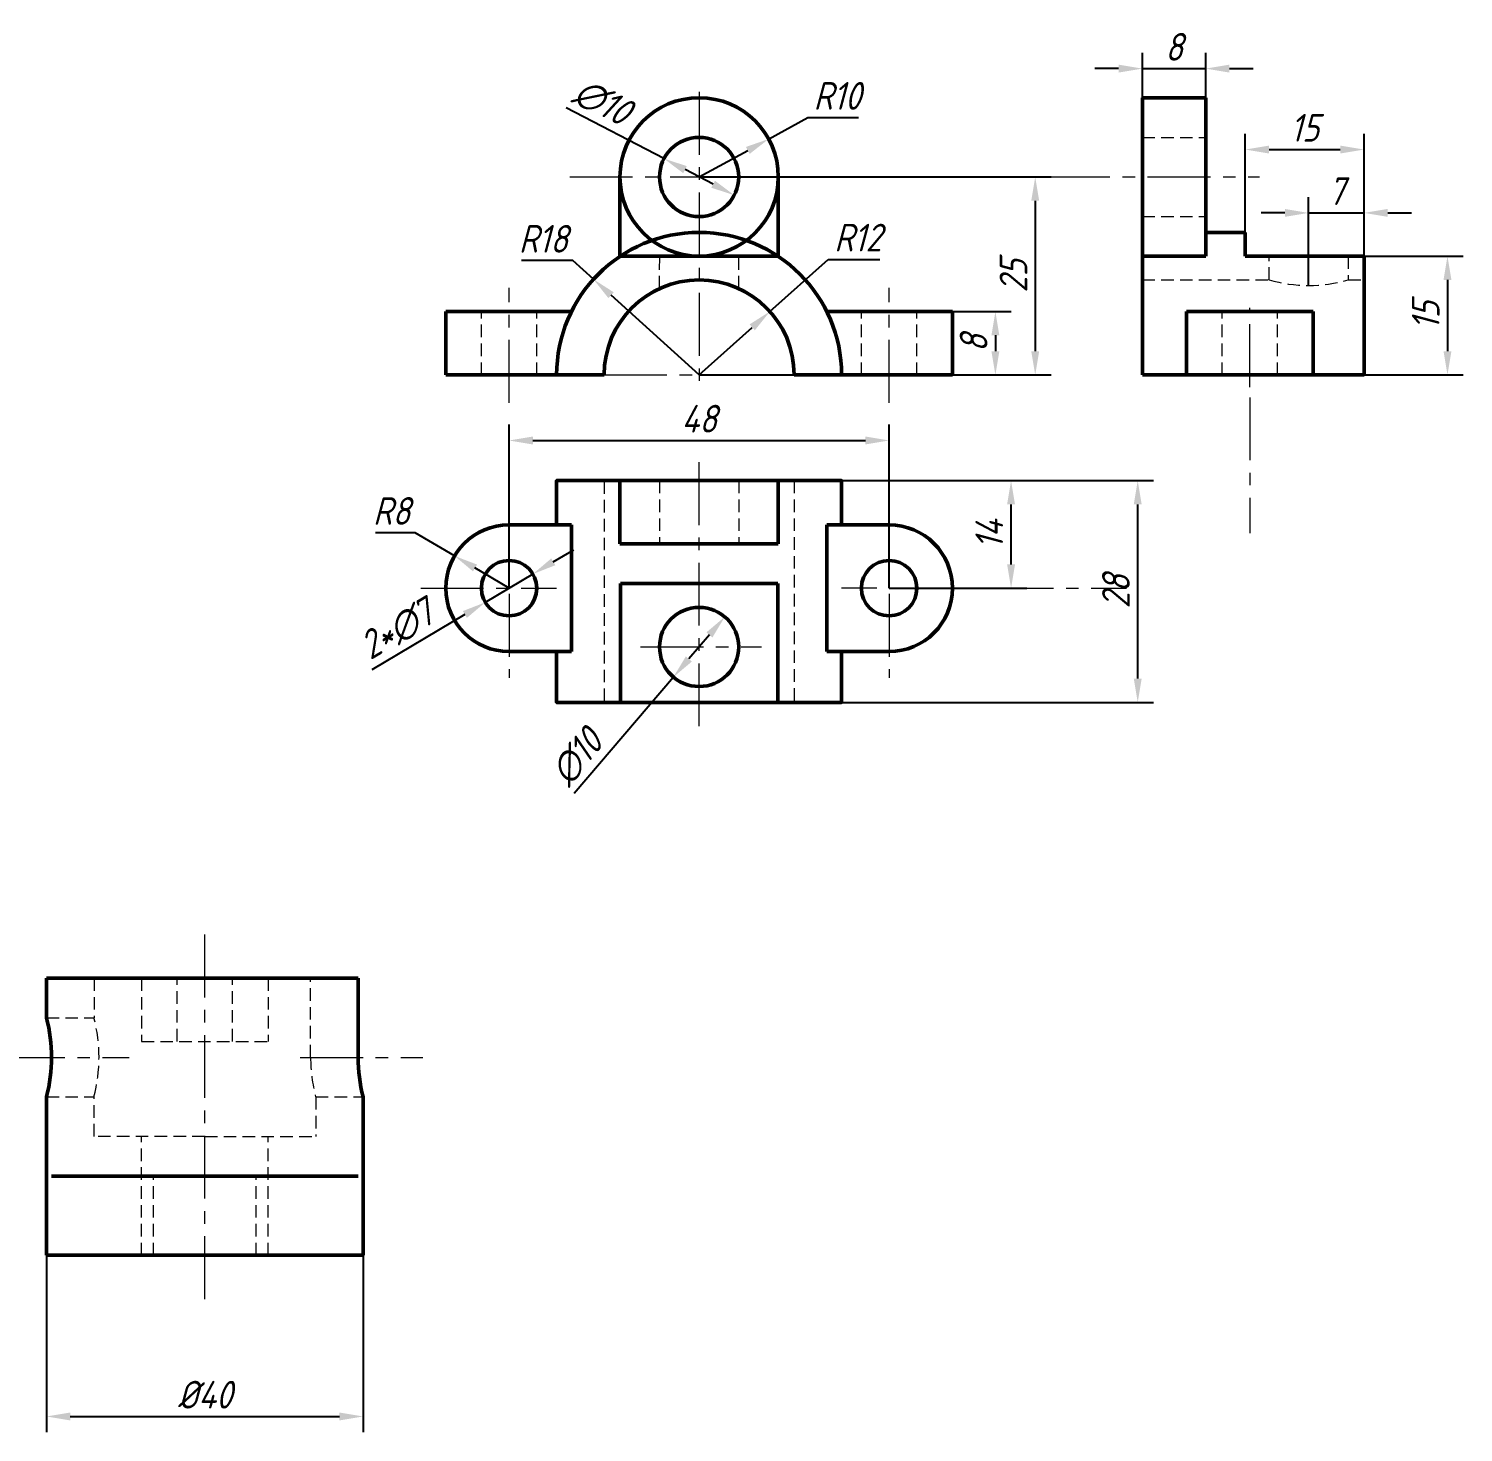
# Model space of a CAD drawing. Header units: millimetres. Extents: x 32 to 357, y 20 to 274.
# Drawn here: x 176.1 to 357.3, y 56.9 to 234.1 of the extents above; entities that cross this region are included whole.
import ezdxf

# ---------------------------------------------------------------- set-up
doc = ezdxf.new("R2010")
doc.units = ezdxf.units.MM
doc.header["$LTSCALE"] = 0.5
doc.linetypes.add('CENTER', pattern=[50.8, 31.75, -6.35, 6.35, -6.35])
doc.linetypes.add('HIDDEN', pattern=[9.525, 6.35, -3.175])
doc.layers.add('尺寸', color=2, linetype='Continuous')
for name, color, linetype, lineweight in [('粗实线', 7, 'Continuous', 50), ('细点画线', 1, 'CENTER', 20), ('细虚线', 2, 'HIDDEN', 20)]:
    doc.layers.add(name, color=color, linetype=linetype, lineweight=lineweight)
doc.styles.add('工程字', font='gbeitc.shx', dxfattribs={"bigfont": 'gbcbig.shx'})
doc.dimstyles.new('GB', dxfattribs={"dimtxt": 3.5, "dimasz": 3, "dimexe": 2, "dimexo": 0, "dimgap": 1, "dimtad": 1, "dimdec": 0, "dimtxsty": '工程字', "dimcen": 2.5, "dimclrd": 256, "dimclre": 256, "dimclrt": 256, "dimadec": 0, "dimazin": 0, "dimtfac": 1, "dimtdec": 0, "dimtmove": 0, "dimatfit": 3, "dimfxl": 1, "dimarcsym": 0})
doc.dimstyles.new('GB$3', dxfattribs={"dimtxt": 3.5, "dimasz": 3, "dimexe": 2, "dimexo": 0, "dimgap": 1, "dimtad": 1, "dimdec": 0, "dimtxsty": '工程字', "dimcen": 2.5, "dimclrd": 256, "dimclre": 256, "dimclrt": 256, "dimadec": 0, "dimazin": 0, "dimtfac": 1, "dimtdec": 0, "dimtmove": 0, "dimatfit": 2, "dimfxl": 1, "dimarcsym": 0})
doc.dimstyles.new('GB$4', dxfattribs={"dimtxt": 3.5, "dimasz": 3, "dimexe": 2, "dimexo": 0, "dimgap": 1, "dimtad": 1, "dimtoh": 1, "dimdec": 0, "dimtxsty": '工程字', "dimcen": 2.5, "dimclrd": 256, "dimclre": 256, "dimclrt": 256, "dimadec": 0, "dimazin": 0, "dimtfac": 1, "dimtdec": 0, "dimtmove": 0, "dimatfit": 2, "dimfxl": 1, "dimarcsym": 0})

# ---------------------------------------------------------------- blocks, each defined once
blk = doc.blocks.new('*D23')
at = {"layer": 'Defpoints', "color": 0, "ltscale": 0.5, "transparency": 16777216}
for p in [(239.75, 165.27), (233.73, 161.69)]:
    blk.add_point(p, dxfattribs=at)
at = {"layer": '尺寸', "lineweight": -2, "ltscale": 0.5, "transparency": 16777216}
for p, q in [((242.32, 166.81), (244.9, 168.34)), ((239.75, 165.27), (233.73, 161.69)), ((231.15, 160.16), (219.42, 153.18))]:
    blk.add_line(p, q, dxfattribs=at)
at = {"layer": '尺寸', "ltscale": 0.5, "transparency": 16777216}
for points in [[(242.07, 167.24), (242.58, 166.38), (239.75, 165.27)], [(230.9, 160.59), (231.41, 159.73), (233.73, 161.69)]]:
    blk.add_solid(points, dxfattribs=at)
at = {"layer": '尺寸', "ltscale": 0.5, "transparency": 16777216, "insert": (222.57, 158.25), "char_height": 3.5, "attachment_point": 5, "rotation": 30.7561, "style": '工程字'}
blk.add_mtext('2*∅7', dxfattribs=at)
blk = doc.blocks.new('*D24')
at = {"layer": 'Defpoints', "color": 0, "ltscale": 0.5, "transparency": 16777216}
for p in [(229.85, 167.55), (236.74, 163.48)]:
    blk.add_point(p, dxfattribs=at)
at = {"layer": '尺寸', "lineweight": -2, "ltscale": 0.5, "transparency": 16777216}
for p, q in [((224.89, 170.48), (219.88, 170.48)), ((229.85, 167.55), (224.89, 170.48)), ((236.74, 163.48), (232.43, 166.03))]:
    blk.add_line(p, q, dxfattribs=at)
at = {"layer": '尺寸', "ltscale": 0.5, "transparency": 16777216}
blk.add_solid([(232.69, 166.46), (232.18, 165.6), (229.85, 167.55)], dxfattribs=at)
at = {"layer": '尺寸', "ltscale": 0.5, "transparency": 16777216, "insert": (221.89, 173.23), "char_height": 3.5, "attachment_point": 5, "style": '工程字'}
blk.add_mtext('R8', dxfattribs=at)
blk = doc.blocks.new('*D25')
at = {"layer": 'Defpoints', "color": 0, "ltscale": 0.5, "transparency": 16777216}
for p in [(263.98, 159.86), (257.49, 152.25)]:
    blk.add_point(p, dxfattribs=at)
at = {"layer": '尺寸', "lineweight": -2, "ltscale": 0.5, "transparency": 16777216}
for p, q in [((262.04, 157.58), (259.44, 154.54)), ((257.49, 152.25), (244.95, 137.56))]:
    blk.add_line(p, q, dxfattribs=at)
at = {"layer": '尺寸', "ltscale": 0.5, "transparency": 16777216}
for points in [[(261.66, 157.9), (262.42, 157.25), (263.98, 159.86)], [(259.06, 154.86), (259.82, 154.21), (257.49, 152.25)]]:
    blk.add_solid(points, dxfattribs=at)
at = {"layer": '尺寸', "ltscale": 0.5, "transparency": 16777216, "insert": (245.26, 142.16), "char_height": 3.5, "attachment_point": 5, "rotation": 49.5138, "style": '工程字'}
blk.add_mtext('∅10', dxfattribs=at)
blk = doc.blocks.new('*D26')
at = {"layer": 'Defpoints', "color": 0, "ltscale": 0.5, "transparency": 16777216}
for p in [(284.74, 182.13), (236.74, 163.48), (284.74, 163.48)]:
    blk.add_point(p, dxfattribs=at)
at = {"layer": '尺寸', "lineweight": -2, "ltscale": 0.5, "transparency": 16777216}
for p, q in [((236.74, 163.48), (236.74, 184.13)), ((284.74, 163.48), (284.74, 184.13)), ((239.74, 182.13), (281.74, 182.13))]:
    blk.add_line(p, q, dxfattribs=at)
at = {"layer": '尺寸', "ltscale": 0.5, "transparency": 16777216}
for points in [[(239.74, 182.63), (239.74, 181.63), (236.74, 182.13)], [(281.74, 182.63), (281.74, 181.63), (284.74, 182.13)]]:
    blk.add_solid(points, dxfattribs=at)
at = {"layer": '尺寸', "ltscale": 0.5, "transparency": 16777216, "insert": (260.74, 184.88), "char_height": 3.5, "attachment_point": 5, "style": '工程字'}
blk.add_mtext('48', dxfattribs=at)
blk = doc.blocks.new('*D27')
at = {"layer": 'Defpoints', "color": 0, "ltscale": 0.5, "transparency": 16777216}
for p in [(275.49, 177.06), (300.14, 177.06), (284.74, 163.48)]:
    blk.add_point(p, dxfattribs=at)
at = {"layer": '尺寸', "lineweight": -2, "ltscale": 0.5, "transparency": 16777216}
for p, q in [((275.49, 177.06), (302.14, 177.06)), ((300.14, 166.48), (300.14, 174.06)), ((284.74, 163.48), (302.14, 163.48))]:
    blk.add_line(p, q, dxfattribs=at)
at = {"layer": '尺寸', "ltscale": 0.5, "transparency": 16777216}
for points in [[(299.64, 174.06), (300.64, 174.06), (300.14, 177.06)], [(299.64, 166.48), (300.64, 166.48), (300.14, 163.48)]]:
    blk.add_solid(points, dxfattribs=at)
at = {"layer": '尺寸', "ltscale": 0.5, "transparency": 16777216, "insert": (297.39, 170.27), "char_height": 3.5, "attachment_point": 5, "rotation": 90, "style": '工程字'}
blk.add_mtext('14', dxfattribs=at)
blk = doc.blocks.new('*D28')
at = {"layer": 'Defpoints', "color": 0, "ltscale": 0.5, "transparency": 16777216}
for p in [(278.74, 177.06), (316.14, 177.06), (278.74, 149.06)]:
    blk.add_point(p, dxfattribs=at)
at = {"layer": '尺寸', "lineweight": -2, "ltscale": 0.5, "transparency": 16777216}
for p, q in [((278.74, 177.06), (318.14, 177.06)), ((316.14, 152.06), (316.14, 174.06)), ((278.74, 149.06), (318.14, 149.06))]:
    blk.add_line(p, q, dxfattribs=at)
at = {"layer": '尺寸', "ltscale": 0.5, "transparency": 16777216}
for points in [[(315.64, 174.06), (316.64, 174.06), (316.14, 177.06)], [(315.64, 152.06), (316.64, 152.06), (316.14, 149.06)]]:
    blk.add_solid(points, dxfattribs=at)
at = {"layer": '尺寸', "ltscale": 0.5, "transparency": 16777216, "insert": (313.39, 163.06), "char_height": 3.5, "attachment_point": 5, "rotation": 90, "style": '工程字'}
blk.add_mtext('28', dxfattribs=at)
blk = doc.blocks.new('*D29')
at = {"layer": 'Defpoints', "color": 0, "ltscale": 0.5, "transparency": 16777216}
for p in [(292.74, 198.41), (292.74, 190.41), (298.16, 190.41)]:
    blk.add_point(p, dxfattribs=at)
at = {"layer": '尺寸', "lineweight": -2, "ltscale": 0.5, "transparency": 16777216}
for p, q in [((292.74, 198.41), (300.16, 198.41)), ((298.16, 195.41), (298.16, 193.41)), ((292.74, 190.41), (300.16, 190.41))]:
    blk.add_line(p, q, dxfattribs=at)
at = {"layer": '尺寸', "ltscale": 0.5, "transparency": 16777216}
for points in [[(297.66, 195.41), (298.66, 195.41), (298.16, 198.41)], [(297.66, 193.41), (298.66, 193.41), (298.16, 190.41)]]:
    blk.add_solid(points, dxfattribs=at)
at = {"layer": '尺寸', "ltscale": 0.5, "transparency": 16777216, "insert": (295.41, 194.41), "char_height": 3.5, "attachment_point": 5, "rotation": 90, "style": '工程字'}
blk.add_mtext('8', dxfattribs=at)
blk = doc.blocks.new('*D30')
at = {"layer": 'Defpoints', "color": 0, "ltscale": 0.5, "transparency": 16777216}
for p in [(260.74, 215.41), (260.74, 190.41), (303.19, 190.41)]:
    blk.add_point(p, dxfattribs=at)
at = {"layer": '尺寸', "lineweight": -2, "ltscale": 0.5, "transparency": 16777216}
for p, q in [((260.74, 215.41), (305.19, 215.41)), ((303.19, 212.41), (303.19, 193.41)), ((260.74, 190.41), (305.19, 190.41))]:
    blk.add_line(p, q, dxfattribs=at)
at = {"layer": '尺寸', "ltscale": 0.5, "transparency": 16777216}
for points in [[(302.69, 212.41), (303.69, 212.41), (303.19, 215.41)], [(302.69, 193.41), (303.69, 193.41), (303.19, 190.41)]]:
    blk.add_solid(points, dxfattribs=at)
at = {"layer": '尺寸', "ltscale": 0.5, "transparency": 16777216, "insert": (300.44, 202.91), "char_height": 3.5, "attachment_point": 5, "rotation": 90, "style": '工程字'}
blk.add_mtext('25', dxfattribs=at)
blk = doc.blocks.new('*D31')
at = {"layer": 'Defpoints', "color": 0, "ltscale": 0.5, "transparency": 16777216}
for p in [(269.68, 198.42), (260.74, 190.41)]:
    blk.add_point(p, dxfattribs=at)
at = {"layer": '尺寸', "lineweight": -2, "ltscale": 0.5, "transparency": 16777216}
for p, q in [((269.68, 198.42), (277.02, 205)), ((277.02, 205), (283.56, 205)), ((260.74, 190.41), (267.44, 196.42))]:
    blk.add_line(p, q, dxfattribs=at)
at = {"layer": '尺寸', "ltscale": 0.5, "transparency": 16777216}
blk.add_solid([(267.11, 196.79), (267.78, 196.05), (269.68, 198.42)], dxfattribs=at)
at = {"layer": '尺寸', "ltscale": 0.5, "transparency": 16777216, "insert": (280.79, 207.75), "char_height": 3.5, "attachment_point": 5, "style": '工程字'}
blk.add_mtext('R12', dxfattribs=at)
blk = doc.blocks.new('*D32')
at = {"layer": 'Defpoints', "color": 0, "ltscale": 0.5, "transparency": 16777216}
for p in [(247.39, 202.49), (260.74, 190.41)]:
    blk.add_point(p, dxfattribs=at)
at = {"layer": '尺寸', "lineweight": -2, "ltscale": 0.5, "transparency": 16777216}
for p, q in [((244.79, 204.85), (238.32, 204.85)), ((247.39, 202.49), (244.79, 204.85)), ((260.74, 190.41), (249.62, 200.48))]:
    blk.add_line(p, q, dxfattribs=at)
at = {"layer": '尺寸', "ltscale": 0.5, "transparency": 16777216}
blk.add_solid([(249.95, 200.85), (249.28, 200.11), (247.39, 202.49)], dxfattribs=at)
at = {"layer": '尺寸', "ltscale": 0.5, "transparency": 16777216, "insert": (241.06, 207.6), "char_height": 3.5, "attachment_point": 5, "style": '工程字'}
blk.add_mtext('R18', dxfattribs=at)
blk = doc.blocks.new('*D33')
at = {"layer": 'Defpoints', "color": 0, "ltscale": 0.5, "transparency": 16777216}
for p in [(269.52, 220.2), (260.74, 215.41)]:
    blk.add_point(p, dxfattribs=at)
at = {"layer": '尺寸', "lineweight": -2, "ltscale": 0.5, "transparency": 16777216}
for p, q in [((269.52, 220.2), (274.48, 222.9)), ((274.48, 222.9), (280.88, 222.9)), ((260.74, 215.41), (266.88, 218.76))]:
    blk.add_line(p, q, dxfattribs=at)
at = {"layer": '尺寸', "ltscale": 0.5, "transparency": 16777216}
blk.add_solid([(266.65, 219.2), (267.12, 218.32), (269.52, 220.2)], dxfattribs=at)
at = {"layer": '尺寸', "ltscale": 0.5, "transparency": 16777216, "insert": (278.18, 225.65), "char_height": 3.5, "attachment_point": 5, "style": '工程字'}
blk.add_mtext('R10', dxfattribs=at)
blk = doc.blocks.new('*D34')
at = {"layer": 'Defpoints', "color": 0, "ltscale": 0.5, "transparency": 16777216}
for p in [(256.3, 217.72), (265.17, 213.11)]:
    blk.add_point(p, dxfattribs=at)
at = {"layer": '尺寸', "lineweight": -2, "ltscale": 0.5, "transparency": 16777216}
for p, q in [((256.3, 217.72), (243.96, 224.15)), ((262.51, 214.49), (258.96, 216.34))]:
    blk.add_line(p, q, dxfattribs=at)
at = {"layer": '尺寸', "ltscale": 0.5, "transparency": 16777216}
for points in [[(259.19, 216.78), (258.73, 215.89), (256.3, 217.72)], [(262.74, 214.93), (262.28, 214.05), (265.17, 213.11)]]:
    blk.add_solid(points, dxfattribs=at)
at = {"layer": '尺寸', "ltscale": 0.5, "transparency": 16777216, "insert": (248.51, 224.88), "char_height": 3.5, "attachment_point": 5, "rotation": 332.5021, "style": '工程字'}
blk.add_mtext('∅10', dxfattribs=at)
blk = doc.blocks.new('*D35')
at = {"layer": 'Defpoints', "color": 0, "ltscale": 0.5, "transparency": 16777216}
for p in [(324.72, 229.09), (316.72, 225.41), (324.72, 225.41)]:
    blk.add_point(p, dxfattribs=at)
at = {"layer": '尺寸', "lineweight": -2, "ltscale": 0.5, "transparency": 16777216}
for p, q in [((316.72, 225.41), (316.72, 231.09)), ((324.72, 225.41), (324.72, 231.09)), ((313.72, 229.09), (310.72, 229.09)), ((316.72, 229.09), (324.72, 229.09)), ((327.72, 229.09), (330.72, 229.09))]:
    blk.add_line(p, q, dxfattribs=at)
at = {"layer": '尺寸', "ltscale": 0.5, "transparency": 16777216}
for points in [[(313.72, 229.59), (313.72, 228.59), (316.72, 229.09)], [(327.72, 229.59), (327.72, 228.59), (324.72, 229.09)]]:
    blk.add_solid(points, dxfattribs=at)
at = {"layer": '尺寸', "ltscale": 0.5, "transparency": 16777216, "insert": (320.72, 231.84), "char_height": 3.5, "attachment_point": 5, "style": '工程字'}
blk.add_mtext('8', dxfattribs=at)
blk = doc.blocks.new('*D36')
at = {"layer": 'Defpoints', "color": 0, "ltscale": 0.5, "transparency": 16777216}
for p in [(344.72, 218.87), (329.72, 205.41), (344.72, 205.41)]:
    blk.add_point(p, dxfattribs=at)
at = {"layer": '尺寸', "lineweight": -2, "ltscale": 0.5, "transparency": 16777216}
for p, q in [((329.72, 205.41), (329.72, 220.87)), ((344.72, 205.41), (344.72, 220.87)), ((332.72, 218.87), (341.72, 218.87))]:
    blk.add_line(p, q, dxfattribs=at)
at = {"layer": '尺寸', "ltscale": 0.5, "transparency": 16777216}
for points in [[(332.72, 219.37), (332.72, 218.37), (329.72, 218.87)], [(341.72, 219.37), (341.72, 218.37), (344.72, 218.87)]]:
    blk.add_solid(points, dxfattribs=at)
at = {"layer": '尺寸', "ltscale": 0.5, "transparency": 16777216, "insert": (337.22, 221.62), "char_height": 3.5, "attachment_point": 5, "style": '工程字'}
blk.add_mtext('15', dxfattribs=at)
blk = doc.blocks.new('*D37')
at = {"layer": 'Defpoints', "color": 0, "ltscale": 0.5, "transparency": 16777216}
for p in [(344.72, 210.87), (344.72, 205.41), (337.72, 201.71)]:
    blk.add_point(p, dxfattribs=at)
at = {"layer": '尺寸', "lineweight": -2, "ltscale": 0.5, "transparency": 16777216}
for p, q in [((337.72, 201.71), (337.72, 212.87)), ((344.72, 205.41), (344.72, 212.87)), ((334.72, 210.87), (331.72, 210.87)), ((337.72, 210.87), (344.72, 210.87)), ((347.72, 210.87), (350.72, 210.87))]:
    blk.add_line(p, q, dxfattribs=at)
at = {"layer": '尺寸', "ltscale": 0.5, "transparency": 16777216}
for points in [[(334.72, 211.37), (334.72, 210.37), (337.72, 210.87)], [(347.72, 211.37), (347.72, 210.37), (344.72, 210.87)]]:
    blk.add_solid(points, dxfattribs=at)
at = {"layer": '尺寸', "ltscale": 0.5, "transparency": 16777216, "insert": (341.22, 213.62), "char_height": 3.5, "attachment_point": 5, "style": '工程字'}
blk.add_mtext('7', dxfattribs=at)
blk = doc.blocks.new('*D38')
at = {"layer": 'Defpoints', "color": 0, "ltscale": 0.5, "transparency": 16777216}
for p in [(344.72, 205.41), (344.72, 190.41), (355.26, 190.41)]:
    blk.add_point(p, dxfattribs=at)
at = {"layer": '尺寸', "lineweight": -2, "ltscale": 0.5, "transparency": 16777216}
for p, q in [((344.72, 205.41), (357.26, 205.41)), ((355.26, 202.41), (355.26, 193.41)), ((344.72, 190.41), (357.26, 190.41))]:
    blk.add_line(p, q, dxfattribs=at)
at = {"layer": '尺寸', "ltscale": 0.5, "transparency": 16777216}
for points in [[(354.76, 202.41), (355.76, 202.41), (355.26, 205.41)], [(354.76, 193.41), (355.76, 193.41), (355.26, 190.41)]]:
    blk.add_solid(points, dxfattribs=at)
at = {"layer": '尺寸', "ltscale": 0.5, "transparency": 16777216, "insert": (352.51, 197.91), "char_height": 3.5, "attachment_point": 5, "rotation": 90, "style": '工程字'}
blk.add_mtext('15', dxfattribs=at)
blk = doc.blocks.new('*D47')
at = {"layer": 'Defpoints', "color": 0, "ltscale": 0.5, "transparency": 16777216}
for p in [(178.31, 79.23), (218.31, 79.23), (218.31, 58.88)]:
    blk.add_point(p, dxfattribs=at)
at = {"layer": '尺寸', "lineweight": -2, "ltscale": 0.5, "transparency": 16777216}
for p, q in [((178.31, 79.23), (178.31, 56.88)), ((218.31, 79.23), (218.31, 56.88)), ((181.31, 58.88), (215.31, 58.88))]:
    blk.add_line(p, q, dxfattribs=at)
at = {"layer": '尺寸', "ltscale": 0.5, "transparency": 16777216}
for points in [[(181.31, 59.38), (181.31, 58.38), (178.31, 58.88)], [(215.31, 59.38), (215.31, 58.38), (218.31, 58.88)]]:
    blk.add_solid(points, dxfattribs=at)
at = {"layer": '尺寸', "ltscale": 0.5, "transparency": 16777216, "insert": (198.31, 61.63), "char_height": 3.5, "attachment_point": 5, "style": '工程字'}
blk.add_mtext('%%C40', dxfattribs=at)

msp = doc.modelspace()

# ---------------------------------------------------------------- linework, layer by layer
at = {"layer": '粗实线', "ltscale": 0.5}
for p, q in [((316.72, 190.41), (316.72, 225.41)), ((316.72, 225.41), (324.72, 225.41)), ((324.72, 225.41), (324.72, 205.41)), ((250.74, 215.41), (250.74, 205.38)), ((270.74, 215.41), (270.74, 205.38)), ((329.72, 208.41), (324.72, 208.41)), ((329.72, 205.41), (329.72, 208.41)), ((260.74, 205.41), (250.79, 205.41)), ((260.74, 205.41), (270.69, 205.41)), ((324.72, 205.41), (316.72, 205.41)), ((344.72, 205.41), (329.72, 205.41)), ((344.72, 190.41), (344.72, 205.41)), ((228.74, 190.41), (228.74, 198.41)), ((228.74, 198.41), (244.61, 198.41)), ((292.74, 198.41), (276.86, 198.41)), ((292.74, 190.41), (292.74, 198.41)), ((322.29, 190.41), (322.29, 198.41)), ((322.29, 198.41), (338.29, 198.41)), ((338.29, 198.41), (338.29, 190.41)), ((242.74, 190.41), (228.74, 190.41)), ((242.74, 190.41), (248.74, 190.41)), ((272.74, 190.41), (278.74, 190.41)), ((278.74, 190.41), (292.74, 190.41)), ((316.72, 190.41), (344.72, 190.41)), ((250.74, 169.06), (250.74, 177.06)), ((270.74, 177.06), (270.74, 169.06)), ((236.74, 171.48), (244.61, 171.48)), ((244.61, 171.48), (244.61, 155.48)), ((284.74, 171.48), (276.86, 171.48)), ((276.86, 171.48), (276.86, 155.48)), ((270.74, 169.06), (250.74, 169.06)), ((270.69, 164.06), (250.79, 164.06)), ((250.79, 164.06), (250.79, 149.06)), ((270.69, 149.06), (270.69, 164.06)), ((244.61, 155.48), (236.74, 155.48)), ((276.86, 155.48), (284.74, 155.48)), ((217.67, 114.23), (178.31, 114.23)), ((178.31, 114.23), (178.31, 109.23)), ((217.67, 104.23), (217.67, 114.23)), ((178.31, 99.23), (178.31, 79.23)), ((218.31, 79.23), (218.31, 99.23)), ((178.94, 89.23), (217.67, 89.23)), ((178.31, 79.23), (218.31, 79.23))]:
    msp.add_line(p, q, dxfattribs=at)
for points in [[(242.74, 171.48), (242.74, 177.06), (278.74, 177.06), (278.74, 171.48)], [(278.74, 155.48), (278.74, 149.06), (242.74, 149.06), (242.74, 155.48)]]:
    msp.add_lwpolyline(points, dxfattribs=at)
for centre, radius in [((260.74, 215.41), 10), ((260.74, 215.41), 5), ((236.74, 163.48), 3.5), ((284.74, 163.48), 3.5), ((260.74, 156.06), 5)]:
    msp.add_circle(centre, radius, dxfattribs=at)
for centre, radius, start, end in [((260.74, 190.41), 18, 0, 180), ((260.74, 190.41), 12, 0, 180), ((236.74, 163.48), 8, 90, 270), ((284.74, 163.48), 8, 270, 90), ((158.94, 104.23), 20, 345.5225, 14.4775), ((237.67, 104.23), 20, 180, 194.4775)]:
    msp.add_arc(centre, radius, start, end, dxfattribs=at)
at = {"layer": '细点画线', "ltscale": 0.5}
for p, q in [((260.74, 226.16), (260.74, 189.31)), ((244.4, 215.41), (277.65, 215.41)), ((304.69, 215.41), (331.52, 215.41)), ((236.74, 186.89), (236.74, 201.42)), ((284.74, 186.89), (284.74, 201.42)), ((330.29, 188.88), (330.29, 198.87)), ((248.74, 190.41), (272.74, 190.41)), ((330.29, 187.58), (330.29, 170.43)), ((260.74, 146.05), (260.74, 180.92)), ((236.74, 175.46), (236.74, 152.15)), ((284.74, 175.46), (284.74, 152.15)), ((225.58, 163.48), (242.74, 163.48)), ((295.89, 163.48), (278.74, 163.48)), ((297.56, 163.48), (314.72, 163.48)), ((253.34, 156.06), (268.62, 156.06)), ((198.31, 73.7), (198.31, 120.02)), ((172.69, 104.23), (188.77, 104.23)), ((210.35, 104.23), (225.84, 104.23))]:
    msp.add_line(p, q, dxfattribs=at)
at = {"layer": '细虚线', "ltscale": 0.5}
for p, q in [((316.72, 220.41), (324.72, 220.41)), ((316.72, 210.41), (324.72, 210.41)), ((255.74, 201.32), (255.76, 205.41)), ((265.74, 201.32), (265.74, 205.41)), ((332.72, 202.41), (332.72, 205.41)), ((342.72, 205.41), (342.72, 202.41)), ((316.72, 202.41), (332.72, 202.41)), ((342.72, 202.41), (344.72, 202.41)), ((233.24, 190.41), (233.24, 198.41)), ((240.24, 190.41), (240.24, 198.41)), ((281.24, 190.41), (281.24, 198.41)), ((288.24, 190.41), (288.24, 198.41)), ((326.79, 190.41), (326.79, 198.41)), ((333.79, 190.41), (333.79, 198.41)), ((248.74, 177), (248.74, 149.06)), ((255.74, 177.06), (255.74, 169.06)), ((265.74, 177.06), (265.74, 169.06)), ((272.74, 177.06), (272.74, 149.06)), ((184.31, 114.23), (184.31, 109.23)), ((190.31, 114.23), (190.31, 106.23)), ((194.81, 106.23), (194.81, 114.23)), ((201.81, 106.23), (201.81, 114.23)), ((206.31, 114.23), (206.31, 106.23)), ((211.67, 104.23), (211.67, 114.23)), ((178.31, 109.23), (184.31, 109.23)), ((190.31, 106.23), (206.31, 106.23)), ((178.31, 99.23), (184.31, 99.23)), ((184.31, 94.23), (184.31, 99.23)), ((212.31, 99.23), (218.31, 99.23)), ((212.31, 99.23), (212.31, 94.23)), ((198.31, 94.23), (184.31, 94.23)), ((190.31, 79.23), (190.31, 94.23)), ((198.31, 94.23), (212.31, 94.23)), ((206.31, 79.23), (206.31, 94.23)), ((191.81, 79.23), (191.81, 89.23)), ((204.81, 79.23), (204.81, 89.23))]:
    msp.add_line(p, q, dxfattribs=at)
for centre, radius, start, end in [((337.72, 219.71), 18, 253.8724, 286.1276), ((164.94, 104.23), 20, 345.5225, 14.4775), ((231.67, 104.23), 20, 180, 194.4775)]:
    msp.add_arc(centre, radius, start, end, dxfattribs=at)

# ---------------------------------------------------------------- dimensions: what is measured, and where the dimension line sits
at = {"layer": '尺寸', "ltscale": 0.5}
for base, p1, p2, picture, middle in [((324.72, 229.09), (316.72, 225.41), (324.72, 225.41), '*D35', (320.72, 231.84)), ((344.72, 218.87), (329.72, 205.41), (344.72, 205.41), '*D36', (337.22, 221.62)), ((344.72, 210.87), (337.72, 201.71), (344.72, 205.41), '*D37', (341.22, 213.62)), ((284.74, 182.13), (236.74, 163.48), (284.74, 163.48), '*D26', (260.74, 184.88))]:
    dim = msp.add_linear_dim(base=base, p1=p1, p2=p2, dimstyle='GB', dxfattribs=at)
    dim.commit()
    dim.dimension.update_dxf_attribs({"geometry": picture, "text_midpoint": middle})
for p1, p2, picture, middle in [((265.17, 213.11), (256.3, 217.72), '*D34', (247.24, 222.44)), ((263.98, 159.86), (257.49, 152.25), '*D25', (247.35, 140.38))]:
    dim = msp.add_diameter_dim_2p(p1=p1, p2=p2, dimstyle='GB$3', dxfattribs=at)
    dim.commit()
    dim.dimension.update_dxf_attribs({"geometry": picture, "text_midpoint": middle, "dimtype": 163})
for center, mpoint, picture, middle in [((260.74, 215.41), (269.52, 220.2), '*D33', (278.18, 222.9)), ((260.74, 190.41), (247.39, 202.49), '*D32', (241.06, 204.85)), ((260.74, 190.41), (269.68, 198.42), '*D31', (280.79, 205)), ((236.74, 163.48), (229.85, 167.55), '*D24', (221.89, 170.48))]:
    dim = msp.add_radius_dim(center=center, mpoint=mpoint, dimstyle='GB$4', dxfattribs=at)
    dim.commit()
    dim.dimension.update_dxf_attribs({"geometry": picture, "text_midpoint": middle, "dimtype": 164})
for base, p1, p2, picture, middle in [((303.19, 190.41), (260.74, 215.41), (260.74, 190.41), '*D30', (300.44, 202.91)), ((355.26, 190.41), (344.72, 205.41), (344.72, 190.41), '*D38', (352.51, 197.91)), ((298.16, 190.41), (292.74, 198.41), (292.74, 190.41), '*D29', (295.41, 194.41)), ((300.14, 177.06), (284.74, 163.48), (275.49, 177.06), '*D27', (297.39, 170.27)), ((316.14, 177.06), (278.74, 149.06), (278.74, 177.06), '*D28', (313.39, 163.06))]:
    dim = msp.add_linear_dim(base=base, p1=p1, p2=p2, angle=90, dimstyle='GB', dxfattribs=at)
    dim.commit()
    dim.dimension.update_dxf_attribs({"geometry": picture, "text_midpoint": middle})
dim = msp.add_diameter_dim_2p(p1=(239.75, 165.27), p2=(233.73, 161.69), text='2*<>', dimstyle='GB$3', dxfattribs=at)
dim.commit()
dim.dimension.update_dxf_attribs({"geometry": '*D23', "text_midpoint": (223.98, 155.89), "dimtype": 163})
dim = msp.add_linear_dim(base=(218.31, 58.88), p1=(178.31, 79.23), p2=(218.31, 79.23), text='%%C<>', dimstyle='GB', dxfattribs=at)
dim.commit()
dim.dimension.update_dxf_attribs({"geometry": '*D47', "text_midpoint": (198.31, 61.63)})

doc.saveas('drawing.dxf')
